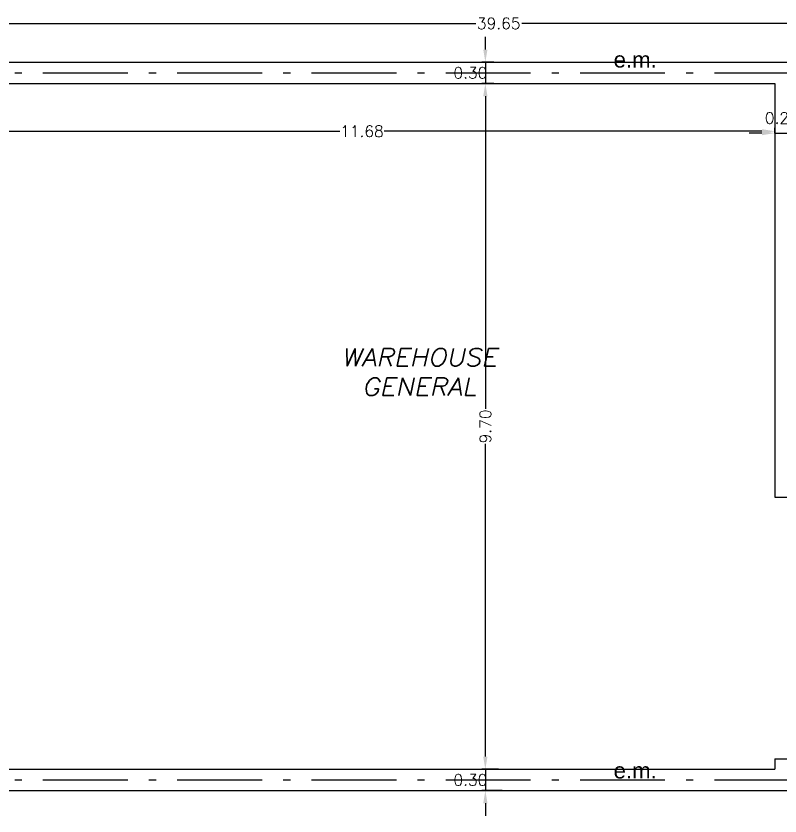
# Model space of a CAD drawing. Header units: millimetres. Extents: x 2379.5 to 2424.9, y 1754.3 to 1790.2.
# Drawn here: x 2397.27 to 2408.08, y 1778.1 to 1789.41 of the extents above; entities that cross this region are included whole.
import ezdxf

# ---------------------------------------------------------------- set-up
doc = ezdxf.new("R2010")
doc.units = ezdxf.units.MM
doc.linetypes.add('ACAD_ISO10W100', pattern=[18, 12, -3, 0, -3])
for name, color, linetype in [('00-MURO', 1, 'Continuous'), ('00-TEXTOS', 1, 'Continuous'), ('01-COTAS', 2, 'Continuous'), ('02-TXT GENERALES', 3, 'Continuous'), ('EJE MEDIANEROS', 6, 'ACAD_ISO10W100')]:
    doc.layers.add(name, color=color, linetype=linetype)
doc.styles.add('COTA', font='romans.shx', dxfattribs={"height": 0.16})
doc.styles.add('ROMANS3', font='romans.shx', dxfattribs={"width": 1.15, "oblique": 12, "height": 0.25})
doc.styles.add('Tam', font='arial.ttf', dxfattribs={"height": 0.05})
doc.dimstyles.new('TOTI', dxfattribs={"dimscale": 0, "dimtxt": 0.16, "dimasz": 0.18, "dimexe": 0.05, "dimexo": 0, "dimgap": 0.005, "dimtad": 0, "dimtoh": 1, "dimzin": 0, "dimdsep": 46, "dimtxsty": 'COTA', "dimcen": 0.09, "dimclrd": 251, "dimclre": 251, "dimclrt": 3, "dimaunit": 1, "dimadec": 0, "dimazin": 0, "dimtfac": 1, "dimtmove": 2, "dimatfit": 2, "dimfxl": 1, "dimtolj": 1, "dimtzin": 0, "dimarcsym": 0})

# ---------------------------------------------------------------- blocks, each defined once
blk = doc.blocks.new('*D42')
at = {"layer": '01-COTAS', "color": 251, "lineweight": -2, "transparency": 16777216}
for p, q in [((2403.91, 1788.936), (2403.91, 1789.116)), ((2404.028, 1788.756), (2403.86, 1788.756)), ((2403.91, 1788.756), (2403.91, 1788.456)), ((2404.028, 1788.456), (2403.86, 1788.456)), ((2403.91, 1788.276), (2403.91, 1788.096))]:
    blk.add_line(p, q, dxfattribs=at)
at = {"layer": '01-COTAS', "color": 251, "transparency": 16777216}
for points in [[(2403.88, 1788.936), (2403.94, 1788.936), (2403.91, 1788.756)], [(2403.88, 1788.276), (2403.94, 1788.276), (2403.91, 1788.456)]]:
    blk.add_solid(points, dxfattribs=at)
at = {"layer": 'Defpoints', "color": 0, "transparency": 16777216}
for p in [(2404.028, 1788.756), (2403.91, 1788.456), (2404.028, 1788.456)]:
    blk.add_point(p, dxfattribs=at)
at = {"layer": '01-COTAS', "color": 3, "transparency": 16777216, "insert": (2403.698, 1788.606), "char_height": 0.16, "attachment_point": 5, "style": 'COTA'}
blk.add_mtext('\\A1;0.30', dxfattribs=at)
blk = doc.blocks.new('*D43')
at = {"layer": '01-COTAS', "color": 251, "lineweight": -2, "transparency": 16777216}
for p, q in [((2404.028, 1788.456), (2403.86, 1788.456)), ((2403.91, 1788.276), (2403.91, 1783.854)), ((2403.91, 1778.936), (2403.91, 1783.357)), ((2404.095, 1778.756), (2403.86, 1778.756))]:
    blk.add_line(p, q, dxfattribs=at)
at = {"layer": '01-COTAS', "color": 251, "transparency": 16777216}
for points in [[(2403.88, 1788.276), (2403.94, 1788.276), (2403.91, 1788.456)], [(2403.88, 1778.936), (2403.94, 1778.936), (2403.91, 1778.756)]]:
    blk.add_solid(points, dxfattribs=at)
at = {"layer": 'Defpoints', "color": 0, "transparency": 16777216}
for p in [(2404.028, 1788.456), (2403.91, 1778.756), (2404.095, 1778.756)]:
    blk.add_point(p, dxfattribs=at)
at = {"layer": '01-COTAS', "color": 3, "transparency": 16777216, "insert": (2403.91, 1783.606), "char_height": 0.16, "attachment_point": 5, "rotation": 90, "style": 'COTA'}
blk.add_mtext('\\A1;9.70', dxfattribs=at)
blk = doc.blocks.new('*D44')
at = {"layer": '01-COTAS', "color": 251, "lineweight": -2, "transparency": 16777216}
for p, q in [((2403.91, 1778.936), (2403.91, 1779.116)), ((2404.095, 1778.756), (2403.86, 1778.756)), ((2403.91, 1778.756), (2403.91, 1778.456)), ((2404.149, 1778.456), (2403.86, 1778.456)), ((2403.91, 1778.276), (2403.91, 1778.096))]:
    blk.add_line(p, q, dxfattribs=at)
at = {"layer": '01-COTAS', "color": 251, "transparency": 16777216}
for points in [[(2403.88, 1778.936), (2403.94, 1778.936), (2403.91, 1778.756)], [(2403.88, 1778.276), (2403.94, 1778.276), (2403.91, 1778.456)]]:
    blk.add_solid(points, dxfattribs=at)
at = {"layer": 'Defpoints', "color": 0, "transparency": 16777216}
for p in [(2404.095, 1778.756), (2403.91, 1778.456), (2404.149, 1778.456)]:
    blk.add_point(p, dxfattribs=at)
at = {"layer": '01-COTAS', "color": 3, "transparency": 16777216, "insert": (2403.698, 1778.606), "char_height": 0.16, "attachment_point": 5, "style": 'COTA'}
blk.add_mtext('\\A1;0.30', dxfattribs=at)
blk = doc.blocks.new('*D54')
at = {"layer": '01-COTAS', "color": 251, "lineweight": -2, "transparency": 16777216}
for p, q in [((2396.324, 1787.78), (2396.324, 1787.83)), ((2408.004, 1787.754), (2408.004, 1787.83)), ((2396.504, 1787.78), (2401.85, 1787.78)), ((2407.824, 1787.78), (2402.477, 1787.78))]:
    blk.add_line(p, q, dxfattribs=at)
at = {"layer": '01-COTAS', "color": 251, "transparency": 16777216}
for points in [[(2396.504, 1787.81), (2396.504, 1787.75), (2396.324, 1787.78)], [(2407.824, 1787.81), (2407.824, 1787.75), (2408.004, 1787.78)]]:
    blk.add_solid(points, dxfattribs=at)
at = {"layer": 'Defpoints', "color": 0, "transparency": 16777216}
for p in [(2396.324, 1787.78), (2408.004, 1787.78), (2408.004, 1787.754)]:
    blk.add_point(p, dxfattribs=at)
at = {"layer": '01-COTAS', "color": 3, "transparency": 16777216, "insert": (2402.164, 1787.78), "char_height": 0.16, "attachment_point": 5, "style": 'COTA'}
blk.add_mtext('\\A1;11.68', dxfattribs=at)
blk = doc.blocks.new('*D55')
at = {"layer": '01-COTAS', "color": 251, "lineweight": -2, "transparency": 16777216}
for p, q in [((2407.824, 1787.754), (2407.644, 1787.754)), ((2408.004, 1787.754), (2408.004, 1787.804)), ((2408.004, 1787.754), (2408.204, 1787.754)), ((2408.204, 1787.754), (2408.204, 1787.804)), ((2408.384, 1787.754), (2408.564, 1787.754))]:
    blk.add_line(p, q, dxfattribs=at)
at = {"layer": '01-COTAS', "color": 251, "transparency": 16777216}
for points in [[(2407.824, 1787.784), (2407.824, 1787.724), (2408.004, 1787.754)], [(2408.384, 1787.784), (2408.384, 1787.724), (2408.204, 1787.754)]]:
    blk.add_solid(points, dxfattribs=at)
at = {"layer": 'Defpoints', "color": 0, "transparency": 16777216}
for p in [(2408.004, 1787.754), (2408.204, 1787.754), (2408.204, 1787.754)]:
    blk.add_point(p, dxfattribs=at)
at = {"layer": '01-COTAS', "color": 3, "transparency": 16777216, "insert": (2408.104, 1787.967), "char_height": 0.16, "attachment_point": 5, "style": 'COTA'}
blk.add_mtext('\\A1;0.20', dxfattribs=at)
blk = doc.blocks.new('*D62')
at = {"layer": '01-COTAS', "color": 251, "lineweight": -2, "transparency": 16777216}
for p, q in [((2384.274, 1788.456), (2384.274, 1789.355)), ((2384.454, 1789.305), (2403.774, 1789.305)), ((2423.744, 1789.305), (2404.424, 1789.305)), ((2423.924, 1788.456), (2423.924, 1789.355))]:
    blk.add_line(p, q, dxfattribs=at)
at = {"layer": '01-COTAS', "color": 251, "transparency": 16777216}
for points in [[(2384.454, 1789.335), (2384.454, 1789.275), (2384.274, 1789.305)], [(2423.744, 1789.335), (2423.744, 1789.275), (2423.924, 1789.305)]]:
    blk.add_solid(points, dxfattribs=at)
at = {"layer": 'Defpoints', "color": 0, "transparency": 16777216}
for p in [(2423.924, 1789.305), (2384.274, 1788.456), (2423.924, 1788.456)]:
    blk.add_point(p, dxfattribs=at)
at = {"layer": '01-COTAS', "color": 3, "transparency": 16777216, "insert": (2404.099, 1789.305), "char_height": 0.16, "attachment_point": 5, "style": 'COTA'}
blk.add_mtext('\\A1;39.65', dxfattribs=at)

msp = doc.modelspace()

# ---------------------------------------------------------------- linework, layer by layer
at = {"layer": '00-MURO'}
for p, q in [((2384.074, 1788.756), (2424.224, 1788.756)), ((2391.824, 1788.456), (2408.004, 1788.456)), ((2408.004, 1788.456), (2408.004, 1782.606)), ((2408.004, 1782.606), (2408.204, 1782.606)), ((2408.004, 1778.906), (2408.204, 1778.906)), ((2408.004, 1778.906), (2408.004, 1778.756)), ((2384.274, 1778.756), (2408.004, 1778.756)), ((2384.074, 1778.456), (2424.224, 1778.456))]:
    msp.add_line(p, q, dxfattribs=at)
at = {"layer": 'EJE MEDIANEROS', "ltscale": 0.1}
for p, q in [((2382.451, 1788.606), (2424.074, 1788.606)), ((2382.451, 1778.606), (2424.074, 1778.606))]:
    msp.add_line(p, q, dxfattribs=at)

# ---------------------------------------------------------------- texts
at = {"layer": '00-TEXTOS', "char_height": 0.225, "width": 3.0007, "attachment_point": 5, "style": 'Tam'}
for insert in [(2406.03, 1788.792), (2406.03, 1778.737)]:
    msp.add_mtext('e.m.', dxfattribs=dict(at, insert=insert))
at = {"layer": '02-TXT GENERALES', "insert": (2400.724, 1784.709), "char_height": 0.25, "width": 4.50096, "attachment_point": 1, "style": 'ROMANS3'}
msp.add_mtext('\\pxqc;{\\W1.1;WAREHOUSE\\PGENERAL}', dxfattribs=at)

# ---------------------------------------------------------------- dimensions: what is measured, and where the dimension line sits
at = {"layer": '01-COTAS'}
for base, p1, p2, picture, middle in [((2423.924, 1789.305), (2384.274, 1788.456), (2423.924, 1788.456), '*D62', (2404.099, 1789.305)), ((2408.204, 1787.754), (2408.004, 1787.754), (2408.204, 1787.754), '*D55', (2408.104, 1787.967)), ((2408.004, 1787.78), (2396.324, 1787.78), (2408.004, 1787.754), '*D54', (2402.164, 1787.78))]:
    dim = msp.add_linear_dim(base=base, p1=p1, p2=p2, dimstyle='TOTI', override={"dimscale": 1}, dxfattribs=at)
    dim.commit()
    dim.dimension.update_dxf_attribs({"geometry": picture, "text_midpoint": middle})
for base, p1, p2, picture, middle in [((2403.91, 1788.456), (2404.028, 1788.756), (2404.028, 1788.456), '*D42', (2403.698, 1788.606)), ((2403.91, 1778.756), (2404.028, 1788.456), (2404.095, 1778.756), '*D43', (2403.91, 1783.606)), ((2403.91, 1778.456), (2404.095, 1778.756), (2404.149, 1778.456), '*D44', (2403.698, 1778.606))]:
    dim = msp.add_linear_dim(base=base, p1=p1, p2=p2, angle=90, dimstyle='TOTI', override={"dimscale": 1}, dxfattribs=at)
    dim.commit()
    dim.dimension.update_dxf_attribs({"geometry": picture, "text_midpoint": middle})

doc.saveas('drawing.dxf')
